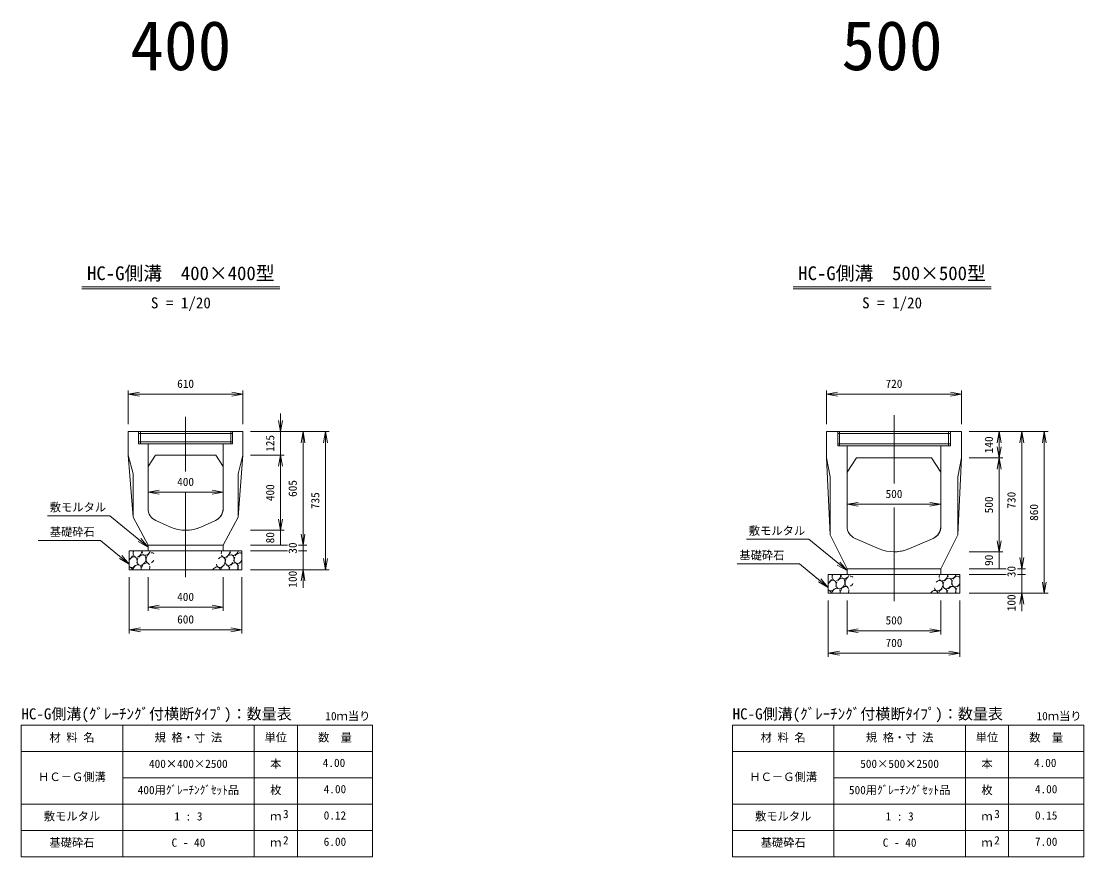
# Model space of a CAD drawing. Units: millimetres, scale not verified. Extents: x 7104 to 27197, y 3552 to 17396.
# Drawn here: x 17462 to 23118, y 3552 to 8002 of the extents above; entities that cross this region are included whole.
import ezdxf
from ezdxf.enums import TextEntityAlignment as Align

# ---------------------------------------------------------------- set-up
doc = ezdxf.new("R2010")
doc.units = ezdxf.units.MM
doc.header["$LTSCALE"] = 20
doc.layers.add('0_2', color=4, linetype='Continuous', lineweight=18)
doc.styles.add('ＭＳ ゴシック-5.0-0.0', font='')
doc.styles.get('ＭＳ ゴシック-5.0-0.0').set_extended_font_data('ＭＳ ゴシック-5.0-0.0')

msp = doc.modelspace()

# ---------------------------------------------------------------- linework, layer by layer
at = {"layer": '0_2'}
for p, q in [((17785.24, 6587.14), (18838.82, 6587.14)), ((17785.24, 6577.14), (18838.82, 6577.14)), ((21571.37, 6587.14), (22624.95, 6587.14)), ((21571.37, 6577.14), (22624.95, 6577.14)), ((18032.03, 5856.14), (18032.03, 6036.14)), ((18032.03, 6016.14), (18091.12, 6026.56)), ((18032.03, 6016.14), (18091.12, 6005.72)), ((18032.03, 6016.14), (18642.03, 6016.14)), ((18642.03, 6016.14), (18582.94, 6026.56)), ((18642.03, 6016.14), (18582.94, 6005.72)), ((18642.03, 5856.14), (18642.03, 6036.14)), ((21748.16, 5856.14), (21748.16, 6036.14)), ((21748.16, 6016.14), (21807.25, 6026.56)), ((21748.16, 6016.14), (21807.25, 6005.72)), ((21748.16, 6016.14), (22468.16, 6016.14)), ((22468.16, 6016.14), (22409.07, 6026.56)), ((22468.16, 6016.14), (22409.07, 6005.72)), ((22468.16, 5856.14), (22468.16, 6036.14)), ((18337.03, 5604.63), (18337.03, 5894.93)), ((18842.03, 5816.14), (18842.03, 5913.45)), ((22108.16, 5540.37), (22108.16, 5903.11)), ((18842.03, 5816.14), (18831.61, 5875.23)), ((18842.03, 5816.14), (18852.45, 5875.23)), ((18087.03, 5816.14), (18087.03, 5751.14)), ((18087.03, 5806.14), (18337.03, 5806.14)), ((18097.03, 5816.14), (18097.03, 5751.14)), ((18587.03, 5806.14), (18337.03, 5806.14)), ((18577.03, 5816.14), (18577.03, 5751.14)), ((18682.03, 5816.14), (19102.03, 5816.14)), ((18842.03, 5816.14), (18842.03, 5691.14)), ((18962.03, 5816.14), (18951.61, 5757.05)), ((18962.03, 5816.14), (18972.45, 5757.05)), ((18962.03, 5816.14), (18962.03, 5211.14)), ((19082.03, 5816.14), (19071.61, 5757.05)), ((19082.03, 5816.14), (19092.45, 5757.05)), ((19082.03, 5816.14), (19082.03, 5081.14)), ((21808.16, 5816.14), (21808.16, 5741.14)), ((22108.16, 5806.14), (21808.16, 5806.14)), ((21818.16, 5816.14), (21818.16, 5741.14)), ((22108.16, 5806.14), (22408.16, 5806.14)), ((22398.16, 5816.14), (22398.16, 5741.14)), ((22508.16, 5816.14), (22928.16, 5816.14)), ((22668.16, 5816.14), (22657.74, 5757.05)), ((22668.16, 5816.14), (22678.58, 5757.05)), ((22668.16, 5816.14), (22668.16, 5676.14)), ((22788.16, 5816.14), (22777.74, 5757.05)), ((22788.16, 5816.14), (22798.58, 5757.05)), ((22788.16, 5816.14), (22788.16, 5086.14)), ((22908.16, 5816.14), (22897.74, 5757.05)), ((22908.16, 5816.14), (22918.58, 5757.05)), ((22908.16, 5816.14), (22908.16, 4956.14)), ((18087.03, 5761.14), (18337.03, 5761.14)), ((18087.03, 5751.14), (18337.03, 5751.14)), ((18137.03, 5631.14), (18137.03, 5751.14)), ((18587.03, 5761.14), (18337.03, 5761.14)), ((22108.16, 5751.14), (21808.16, 5751.14)), ((22108.16, 5741.14), (21808.16, 5741.14)), ((21858.16, 5601.14), (21858.16, 5741.14)), ((22108.16, 5751.14), (22408.16, 5751.14)), ((22668.16, 5676.14), (22657.74, 5735.23)), ((22668.16, 5676.14), (22678.58, 5735.23)), ((18057.03, 5361.14), (18032.03, 5691.14)), ((18642.03, 5691.14), (18617.03, 5361.14)), ((18682.03, 5691.14), (18862.03, 5691.14)), ((18842.03, 5691.14), (18831.61, 5632.05)), ((18842.03, 5691.14), (18852.45, 5632.05)), ((18842.03, 5691.14), (18842.03, 5291.14)), ((21768.16, 5266.14), (21748.16, 5676.14)), ((22468.16, 5676.14), (22448.16, 5266.14)), ((22508.16, 5676.14), (22688.16, 5676.14)), ((22668.16, 5676.14), (22657.74, 5617.05)), ((22668.16, 5676.14), (22678.58, 5617.05)), ((22668.16, 5676.14), (22668.16, 5176.14)), ((18137.03, 5493.63), (18196.12, 5504.05)), ((18137.03, 5493.63), (18196.12, 5483.21)), ((18137.03, 5493.63), (18537.03, 5493.63)), ((18337.03, 5040.85), (18337.03, 5493.63)), ((18537.03, 5493.63), (18477.94, 5504.05)), ((18537.03, 5493.63), (18477.94, 5483.21)), ((21858.16, 5429.31), (21917.25, 5439.73)), ((22358.16, 5429.31), (22299.07, 5439.73)), ((21858.16, 5429.31), (21917.25, 5418.89)), ((21858.16, 5429.31), (22358.16, 5429.31)), ((22108.16, 4912.86), (22108.16, 5411.85)), ((22358.16, 5429.31), (22299.07, 5418.89)), ((17933.98, 5368.15), (17602.49, 5368.15)), ((18137.03, 5201.14), (17933.98, 5368.15)), ((18842.03, 5291.14), (18831.61, 5350.23)), ((18842.03, 5291.14), (18852.45, 5350.23)), ((18682.03, 5291.14), (18862.03, 5291.14)), ((18842.03, 5291.14), (18842.03, 5211.14)), ((18962.03, 5211.14), (18951.61, 5270.23)), ((18962.03, 5211.14), (18972.45, 5270.23)), ((17883.98, 5237.02), (17552.49, 5237.02)), ((18037.03, 5111.14), (17883.98, 5237.02)), ((18137.03, 5201.14), (18084.77, 5230.63)), ((18137.03, 5201.14), (18098.01, 5246.72)), ((18682.03, 5211.14), (18880.21, 5211.14)), ((18938.41, 5211.14), (18982.03, 5211.14)), ((18962.03, 5211.14), (18962.03, 5181.14)), ((21655.12, 5243.15), (21323.63, 5243.15)), ((21858.16, 5076.14), (21655.12, 5243.15)), ((22668.16, 5176.14), (22657.74, 5235.23)), ((22668.16, 5176.14), (22678.58, 5235.23)), ((18037.03, 5111.14), (17998.01, 5156.72)), ((18682.03, 5181.14), (18880.21, 5181.14)), ((18938.41, 5181.14), (18982.03, 5181.14)), ((18962.03, 5181.14), (18962.03, 5081.14)), ((22508.16, 5176.14), (22688.16, 5176.14)), ((22668.16, 5176.14), (22668.16, 5086.14)), ((18037.03, 5111.14), (17984.77, 5140.63)), ((19082.03, 5081.14), (19071.61, 5140.23)), ((19082.03, 5081.14), (19092.45, 5140.23)), ((21605.12, 5112.02), (21273.63, 5112.02)), ((21758.16, 4986.14), (21605.12, 5112.02)), ((21858.16, 5076.14), (21805.91, 5105.63)), ((21858.16, 5076.14), (21819.15, 5121.72)), ((22788.16, 5086.14), (22777.74, 5145.23)), ((22788.16, 5086.14), (22798.58, 5145.23)), ((18037.03, 4741.14), (18037.03, 5041.14)), ((18137.03, 4861.14), (18137.03, 5041.14)), ((18537.03, 4861.14), (18537.03, 5041.14)), ((18637.03, 4741.14), (18637.03, 5041.14)), ((18682.03, 5081.14), (19102.03, 5081.14)), ((18962.03, 5081.14), (18951.61, 5022.05)), ((18962.03, 5081.14), (18962.03, 4985.27)), ((18962.03, 5081.14), (18972.45, 5022.05)), ((22508.16, 5086.14), (22706, 5086.14)), ((22508.16, 5056.14), (22706, 5056.14)), ((22765.31, 5086.14), (22808.16, 5086.14)), ((22765.31, 5056.14), (22808.16, 5056.14)), ((22788.16, 5086.14), (22788.16, 5056.14)), ((22788.16, 5056.14), (22788.16, 4956.14)), ((21758.16, 4986.14), (21705.91, 5015.63)), ((21758.16, 4986.14), (21719.15, 5031.72)), ((22908.16, 4956.14), (22897.74, 5015.23)), ((22908.16, 4956.14), (22918.58, 5015.23)), ((22508.16, 4956.14), (22928.16, 4956.14)), ((22788.16, 4956.14), (22777.74, 4897.05)), ((22788.16, 4956.14), (22788.16, 4859.68)), ((22788.16, 4956.14), (22798.58, 4897.05)), ((18137.03, 4881.14), (18196.12, 4891.56)), ((18137.03, 4881.14), (18196.12, 4870.72)), ((18137.03, 4881.14), (18537.03, 4881.14)), ((18537.03, 4881.14), (18477.94, 4891.56)), ((18537.03, 4881.14), (18477.94, 4870.72)), ((21758.16, 4616.14), (21758.16, 4916.14)), ((21858.16, 4736.14), (21858.16, 4916.14)), ((22358.16, 4736.14), (22358.16, 4916.14)), ((22458.16, 4616.14), (22458.16, 4916.14)), ((18037.03, 4761.14), (18096.12, 4771.56)), ((18037.03, 4761.14), (18096.12, 4750.72)), ((18037.03, 4761.14), (18637.03, 4761.14)), ((18637.03, 4761.14), (18577.94, 4771.56)), ((18637.03, 4761.14), (18577.94, 4750.72)), ((21858.16, 4756.14), (21917.25, 4766.56)), ((21858.16, 4756.14), (21917.25, 4745.72)), ((21858.16, 4756.14), (22358.16, 4756.14)), ((22358.16, 4756.14), (22299.07, 4766.56)), ((22358.16, 4756.14), (22299.07, 4745.72)), ((21758.16, 4636.14), (21817.25, 4646.56)), ((22458.16, 4636.14), (22399.07, 4646.56)), ((21758.16, 4636.14), (21817.25, 4625.72)), ((21758.16, 4636.14), (22458.16, 4636.14)), ((22458.16, 4636.14), (22399.07, 4625.72)), ((18702.03, 4252.17), (18702.03, 3552.17)), ((18932.03, 4252.17), (18932.03, 3552.17)), ((22488.16, 4252.17), (22488.16, 3552.17)), ((22718.16, 4252.17), (22718.16, 3552.17)), ((18002.03, 3972.17), (19332.03, 3972.17)), ((21788.16, 3972.17), (23118.16, 3972.17)), ((17462.03, 3832.17), (19332.03, 3832.17)), ((21248.16, 3832.17), (23118.16, 3832.17)), ((17462.03, 3692.17), (19332.03, 3692.17)), ((21248.16, 3692.17), (23118.16, 3692.17))]:
    msp.add_line(p, q, dxfattribs=at)
at = {"layer": '0_2', "color": 2}
for p, q in [((18642.03, 5816.14), (18032.03, 5816.14)), ((18032.03, 5816.14), (18032.03, 5691.14)), ((18587.03, 5816.14), (18587.03, 5751.14)), ((18642.03, 5816.14), (18642.03, 5691.14)), ((21748.16, 5816.14), (21748.16, 5676.14)), ((21748.16, 5816.14), (22468.16, 5816.14)), ((22408.16, 5816.14), (22408.16, 5741.14)), ((22468.16, 5816.14), (22468.16, 5676.14)), ((18587.03, 5751.14), (18337.03, 5751.14)), ((18537.03, 5631.14), (18537.03, 5751.14)), ((22108.16, 5741.14), (22408.16, 5741.14)), ((22358.16, 5601.14), (22358.16, 5741.14)), ((18032.03, 5691.14), (18057.03, 5591.14)), ((18177.03, 5691.14), (18137.03, 5631.14)), ((18177.03, 5691.14), (18497.03, 5691.14)), ((18497.03, 5691.14), (18537.03, 5631.14)), ((18642.03, 5691.14), (18617.03, 5591.14)), ((21748.16, 5676.14), (21768.16, 5576.14)), ((21858.16, 5601.14), (21908.16, 5676.14)), ((21908.16, 5676.14), (22308.16, 5676.14)), ((22308.16, 5676.14), (22358.16, 5601.14)), ((22448.16, 5576.14), (22468.16, 5676.14)), ((18137.03, 5406.64), (18137.03, 5631.14)), ((18537.03, 5406.64), (18537.03, 5631.14)), ((21858.16, 5312.19), (21858.16, 5601.14)), ((22358.16, 5312.19), (22358.16, 5601.14)), ((18057.03, 5361.14), (18057.03, 5591.14)), ((18617.03, 5361.14), (18617.03, 5591.14)), ((21768.16, 5266.14), (21768.16, 5576.14)), ((22448.16, 5266.14), (22448.16, 5576.14)), ((18137.03, 5211.14), (18057.03, 5361.14)), ((18178.61, 5342.67), (18255.83, 5308.36)), ((18495.45, 5342.67), (18418.22, 5308.36)), ((18617.03, 5361.14), (18537.03, 5211.14)), ((21858.16, 5086.14), (21768.16, 5266.14)), ((22448.16, 5266.14), (22358.16, 5086.14)), ((18137.03, 5211.14), (18537.03, 5211.14)), ((18137.03, 5181.14), (18137.03, 5211.14)), ((18537.03, 5181.14), (18537.03, 5211.14)), ((21900.44, 5247.91), (22028.97, 5192.49)), ((22315.88, 5247.91), (22187.35, 5192.49)), ((18037.03, 5081.14), (18037.03, 5181.14)), ((18037.03, 5181.14), (18637.03, 5181.14)), ((18637.03, 5081.14), (18637.03, 5181.14)), ((18037.03, 5081.14), (18637.03, 5081.14)), ((21758.16, 4956.14), (21758.16, 5056.14)), ((21758.16, 5056.14), (22458.16, 5056.14)), ((21858.16, 5086.14), (22358.16, 5086.14)), ((21858.16, 5056.14), (21858.16, 5086.14)), ((22358.16, 5056.14), (22358.16, 5086.14)), ((22458.16, 4956.14), (22458.16, 5056.14)), ((21758.16, 4956.14), (22458.16, 4956.14)), ((17462.03, 4252.17), (17462.03, 3552.17)), ((17462.03, 4252.17), (19332.03, 4252.17)), ((18002.03, 4252.17), (18002.03, 3552.17)), ((19332.03, 4252.17), (19332.03, 3552.17)), ((21248.16, 4252.17), (21248.16, 3552.17)), ((21248.16, 4252.17), (23118.16, 4252.17)), ((21788.16, 4252.17), (21788.16, 3552.17)), ((23118.16, 4252.17), (23118.16, 3552.17)), ((17462.03, 4112.17), (19332.03, 4112.17)), ((21248.16, 4112.17), (23118.16, 4112.17)), ((17462.03, 3552.17), (19332.03, 3552.17)), ((21248.16, 3552.17), (23118.16, 3552.17))]:
    msp.add_line(p, q, dxfattribs=at)
at = {"layer": '0_2', "color": 9}
for p, q in [((18642.03, 5816.14), (18587.03, 5816.14)), ((18587.03, 5816.14), (18587.03, 5751.14)), ((18642.03, 5691.14), (18642.03, 5816.14)), ((22468.16, 5816.14), (22408.16, 5816.14)), ((22408.16, 5816.14), (22408.16, 5741.14)), ((22468.16, 5676.14), (22468.16, 5816.14)), ((18587.03, 5751.14), (18537.03, 5751.14)), ((18537.03, 5751.14), (18537.03, 5406.64)), ((22408.16, 5741.14), (22358.16, 5741.14)), ((22358.16, 5741.14), (22358.16, 5312.19)), ((18617.03, 5591.14), (18642.03, 5691.14)), ((22448.16, 5576.14), (22468.16, 5676.14)), ((18617.03, 5361.14), (18617.03, 5591.14)), ((22448.16, 5266.14), (22448.16, 5576.14)), ((18529.72, 5375.5), (18520.94, 5362)), ((18535.18, 5390.65), (18529.72, 5375.5)), ((18537.03, 5406.64), (18535.18, 5390.65)), ((18495.45, 5342.67), (18418.22, 5308.36)), ((18509.31, 5350.86), (18495.45, 5342.67)), ((18520.94, 5362), (18509.31, 5350.86)), ((18537.03, 5211.14), (18617.03, 5361.14)), ((18353.73, 5291.84), (18337.03, 5291.14)), ((18337.03, 5291.14), (18337.03, 5211.14)), ((18370.32, 5293.93), (18353.73, 5291.84)), ((18386.67, 5297.4), (18370.32, 5293.93)), ((18402.67, 5302.22), (18386.67, 5297.4)), ((18418.22, 5308.36), (18402.67, 5302.22)), ((22341.78, 5267.19), (22329.96, 5256.03)), ((22350.72, 5280.77), (22341.78, 5267.19)), ((22356.28, 5296.04), (22350.72, 5280.77)), ((22358.16, 5312.19), (22356.28, 5296.04)), ((22358.16, 5086.14), (22448.16, 5266.14)), ((18337.03, 5211.14), (18537.03, 5211.14)), ((22315.88, 5247.91), (22187.35, 5192.49)), ((22329.96, 5256.03), (22315.88, 5247.91)), ((22124.43, 5176.8), (22108.16, 5176.14)), ((22108.16, 5176.14), (22108.16, 5086.14)), ((22140.59, 5178.79), (22124.43, 5176.8)), ((22156.53, 5182.08), (22140.59, 5178.79)), ((22172.16, 5186.66), (22156.53, 5182.08)), ((22187.35, 5192.49), (22172.16, 5186.66)), ((22108.16, 5086.14), (22358.16, 5086.14))]:
    msp.add_line(p, q, dxfattribs=at)
at = {"layer": '0_2', "color": 2}
for centre, radius, start, end in [((18207.03, 5406.64), 70, 180, 246.04774), ((18467.03, 5406.64), 70, 293.95226, 0), ((18337.03, 5491.14), 200, 246.04774, 293.95226), ((21928.16, 5312.19), 70, 180, 246.67397), ((22288.16, 5312.19), 70, 293.32603, 0), ((22108.16, 5376.14), 200, 246.67397, 293.32603)]:
    msp.add_arc(centre, radius, start, end, dxfattribs=at)
at = {"layer": '0_2'}
for centre, start_param, end_param in [((18034.97, 5164.2), 3.8493841, 4.6902001), ((18055.85, 5121.28), 4.8928581, 7.840068), ((18081.41, 5174.94), 1.6822672, 3.0041978), ((18034.97, 5164.2), 5.1474802, 5.7147216), ((18102.64, 5132.51), 1.5802698, 7.6313716), ((18081.41, 5174.94), 3.7709083, 5.2928579), ((18128.49, 5186.15), 2.0795248, 2.547628), ((18128.49, 5186.15), 2.9199025, 4.8956003), ((18149.87, 5142.68), 1.0316857, 3.395071), ((18149.87, 5142.68), 6.0011175, 6.7364116), ((18524.7, 5120.88), 2.320676, 7.4860293), ((18550.26, 5174.54), 1.6822672, 2.2705704), ((18550.26, 5174.54), 2.5502995, 5.2928579), ((18571.49, 5132.11), 4.8597842, 7.6713492), ((18597.34, 5185.75), 2.0795248, 2.5744435), ((18597.34, 5185.75), 2.9579169, 4.8956003), ((18618.72, 5142.28), 1.6954897, 4.6625812), ((18618.72, 5142.28), 6.0011175, 7.7378401), ((18055.85, 5121.28), 2.8236307, 4.347989), ((18029.62, 5067.5), 5.5751573, 6.5743529), ((18076.7, 5078.71), 0.0324618, 1.8168834), ((18076.7, 5078.71), 5.1582417, 5.8599737), ((18123.64, 5088.9), 1.3150626, 2.1784748), ((18123.64, 5088.9), 5.7286705, 7.256989), ((18123.64, 5088.9), 4.7966503, 5.462491), ((18149.87, 5142.68), 4.0306578, 4.6625812), ((18498.47, 5067.1), 5.5751573, 7.6831531), ((18545.55, 5078.31), 0.7069732, 1.8168834), ((18571.49, 5132.11), 1.6079237, 4.5711327), ((18545.55, 5078.31), 5.1582417, 6.5669059), ((18592.49, 5088.5), 1.6215093, 2.1784748), ((18592.49, 5088.5), 4.7966503, 7.602652), ((18639.57, 5099.7), 1.6544758, 2.6284553), ((18639.57, 5099.7), 0.7283933, 1.3802926), ((21802.55, 5049.94), 1.6822672, 3.0041978), ((21756.1, 5039.2), 5.1474802, 5.7147216), ((21823.77, 5007.51), 1.5802698, 7.6313716), ((21802.55, 5049.94), 3.7709083, 5.2928579), ((21849.63, 5061.15), 2.0795248, 2.547628), ((21849.63, 5061.15), 2.9199025, 4.8956003), ((21871, 5017.68), 1.0316857, 3.395071), ((21871, 5017.68), 6.0011175, 6.7364116), ((22371.4, 5049.54), 1.6822672, 2.2705704), ((22371.4, 5049.54), 2.5502995, 5.2928579), ((22392.62, 5007.11), 4.8597842, 7.6713492), ((22418.48, 5060.75), 2.0795248, 2.5744435), ((22418.48, 5060.75), 2.9579169, 4.8956003), ((22439.85, 5017.28), 6.0011175, 7.7378401), ((21756.1, 5039.2), 3.8493841, 4.6902001), ((21776.98, 4996.28), 4.8928581, 7.840068), ((21776.98, 4996.28), 2.8236307, 4.347989), ((21797.83, 4953.71), 0.0324618, 1.8168834), ((21844.77, 4963.9), 1.3150626, 2.1784748), ((21844.77, 4963.9), 5.7286705, 7.256989), ((21871, 5017.68), 4.0306578, 4.6625812), ((22345.83, 4995.88), 2.320676, 7.4860293), ((22366.68, 4953.31), 0.7069732, 1.8168834), ((22392.62, 5007.11), 1.6079237, 4.5711327), ((22366.68, 4953.31), 5.1582417, 6.5669059), ((22413.62, 4963.5), 4.7966503, 7.602652), ((22439.85, 5017.28), 1.6954897, 4.6625812), ((22460.7, 4974.7), 1.6544758, 2.6284553), ((22460.7, 4974.7), 0.7283933, 1.3802926), ((21750.75, 4942.5), 5.5751573, 6.5743529), ((21797.83, 4953.71), 5.1582417, 5.8599737), ((21844.77, 4963.9), 4.7966503, 5.462491), ((22319.6, 4942.1), 5.5751573, 7.6831531), ((22413.62, 4963.5), 1.6215093, 2.1784748)]:
    msp.add_ellipse(centre, major_axis=(13.56, 26.74), ratio=0.710984, start_param=start_param, end_param=end_param, dxfattribs=at)

# ---------------------------------------------------------------- texts
at = {"layer": '0_2', "color": 7, "style": 'ＭＳ ゴシック-5.0-0.0'}
for s, height, p in [('400', 263.9, (18042.06, 7662.07)), ('500', 263.9, (21828.19, 7662.07)), ('HC-G側溝\u3000400×400型', 73.31, (17812.09, 6601.21)), ('HC-G側溝\u3000500×500型', 73.31, (21598.19, 6601.23)), ('S = 1/20', 58.65, (18152.09, 6455.21)), ('S = 1/20', 58.65, (21938.19, 6455.23)), ('610', 43.99, (18292.03, 6036.14)), ('720', 43.99, (22063.16, 6036.14)), ('400', 43.99, (18292.03, 5513.63)), ('500', 43.99, (22063.16, 5449.31)), ('敷モルタル', 43.99, (17613.81, 5378.18)), ('敷モルタル', 43.99, (21334.95, 5253.18)), ('基礎砕石', 43.99, (17613.81, 5247.06)), ('基礎砕石', 43.99, (21284.95, 5122.06)), ('400', 43.99, (18292.03, 4901.14)), ('600', 43.99, (18292.03, 4781.14)), ('500', 43.99, (22063.16, 4776.14)), ('700', 43.99, (22063.16, 4656.14)), ('HC-G側溝(ｸﾞﾚｰﾁﾝｸﾞ付横断ﾀｲﾌﾟ)：数量表', 58.65, (17462.7, 4266.27)), ('10ｍ当り', 43.99, (19080.67, 4266.22)), ('HC-G側溝(ｸﾞﾚｰﾁﾝｸﾞ付横断ﾀｲﾌﾟ)：数量表', 58.65, (21248.83, 4266.27)), ('10ｍ当り', 43.99, (22866.8, 4266.22)), ('材 料 名', 43.99, (17612.07, 4152.24)), ('規 格・寸 法', 43.99, (18172.07, 4152.24)), ('単位', 43.99, (18757.07, 4152.24)), ('数\u3000量', 43.99, (19042.07, 4152.24)), ('材 料 名', 43.99, (21398.21, 4152.24)), ('規 格・寸 法', 43.99, (21958.21, 4152.24)), ('単位', 43.99, (22543.21, 4152.24)), ('数\u3000量', 43.99, (22828.21, 4152.24)), ('本', 43.99, (18787.07, 4012.23)), ('4.00', 43.99, (19067.03, 4017.23)), ('本', 43.99, (22573.21, 4012.23)), ('4.00', 43.99, (22853.16, 4017.23)), ('400×400×2500', 43.99, (18142.07, 4012.23)), ('500×500×2500', 43.99, (21928.21, 4012.23)), ('ＨＣ－Ｇ側溝', 43.99, (17552.07, 3942.17)), ('ＨＣ－Ｇ側溝', 43.99, (21338.21, 3942.17)), ('400用ｸﾞﾚｰﾁﾝｸﾞｾｯﾄ品', 43.99, (18082.07, 3872.23)), ('枚', 43.99, (18787.07, 3872.23)), ('4.00', 43.99, (19072.03, 3877.23)), ('500用ｸﾞﾚｰﾁﾝｸﾞｾｯﾄ品', 43.99, (21868.21, 3872.23)), ('枚', 43.99, (22573.21, 3872.23)), ('4.00', 43.99, (22858.16, 3877.23)), ('敷モルタル', 43.99, (17582.08, 3732.28)), ('3', 43.99, (18855.4, 3744.74)), ('0.12', 43.99, (19072.03, 3737.23)), ('敷モルタル', 43.99, (21368.21, 3732.28)), ('3', 43.99, (22641.53, 3744.74)), ('0.15', 43.99, (22858.16, 3737.23)), ('1 : 3', 43.99, (18277.08, 3732.28)), ('ｍ', 43.99, (18787.07, 3732.23)), ('1 : 3', 43.99, (22063.21, 3732.28)), ('ｍ', 43.99, (22573.21, 3732.23)), ('基礎砕石', 43.99, (17612.08, 3592.28)), ('C - 40', 43.99, (18262.08, 3592.28)), ('ｍ', 43.99, (18787.07, 3592.23)), ('2', 43.99, (18855.4, 3604.74)), ('6.00', 43.99, (19072.03, 3597.23)), ('基礎砕石', 43.99, (21398.21, 3592.28)), ('C - 40', 43.99, (22048.21, 3592.28)), ('ｍ', 43.99, (22573.21, 3592.23)), ('2', 43.99, (22641.53, 3604.74)), ('7.00', 43.99, (22858.16, 3597.23))]:
    msp.add_text(s, height=height, dxfattribs=at).set_placement(p, align=Align.BOTTOM_LEFT)
for s, p in [('125', (18822.03, 5708.64)), ('140', (22648.16, 5701.14)), ('605', (18942.03, 5468.64)), ('400', (18822.03, 5446.14)), ('735', (19062.03, 5403.64)), ('730', (22768.16, 5406.14)), ('500', (22648.16, 5381.14)), ('860', (22888.16, 5341.14)), ('80', (18822.03, 5221.14)), ('30', (18942.03, 5166.14)), ('90', (22648.16, 5101.14)), ('30', (22768.16, 5041.14)), ('100', (18942.03, 4985.27)), ('100', (22768.16, 4859.68))]:
    msp.add_text(s, height=43.99, rotation=90, dxfattribs=at).set_placement(p, align=Align.BOTTOM_LEFT)

doc.saveas('drawing.dxf')
